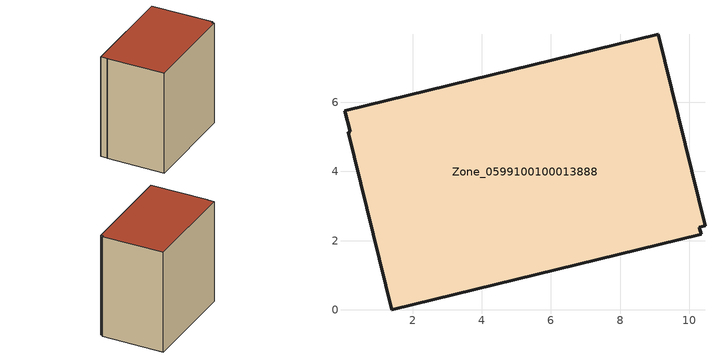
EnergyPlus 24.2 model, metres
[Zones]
Zone_0599100100013888
 floor ground (C_G): 10.45,2.43 10.28,2.38 10.35,2.19 1.41,0 0.15,5.13 0.2,5.15 0.03,5.75 9.1,7.97 z0
 wall outside (C_F): 0.15,5.13 1.41,0 10.35,2.19 10.28,2.38 10.45,2.43 9.1,7.97 0.03,5.75 0.2,5.15 0.15,5.13 z0:9.59
 roof outside (C_R): 10.28,2.38 10.45,2.43 9.1,7.97 0.03,5.75 0.2,5.15 0.15,5.13 1.41,0 10.35,2.19 z9.59
[BUILDING]
Pand.0599100100013888: North Axis=0; Terrain=City; Loads Convergence Tolerance Value=0.04; Temperature Convergence Tolerance Value=0.4; Solar Distribution=FullExterior; Maximum Number of Warmup Days=25; Minimum Number of Warmup Days=1
[Site:Location]
Rotterdam.The.Hague.AP_ZH_NLD Design_Conditions: Latitude=51.96; Longitude=4.45; Time Zone=1; Elevation=-4.5
[SITE:GROUNDTEMPERATURE:BUILDINGSURFACE]
18, 18, 18, 18, 18, 18, 18, 18, 18, 18, 18, 18
[MATERIAL] Thermal Absorptance=0.9; Solar Absorptance=0.7; Visible Absorptance=0.7
Name | Roughness | Thickness | Conductivity | Density | Specific Heat
G.D.2015-2018 | MediumSmooth | 0.15 | 0.0428571 | 540 | 1210
F.D.2015-2018 | Rough | 0.3 | 0.0666667 | 1920 | 840
R.D.2015-2018 | MediumRough | 0.2 | 0.0333333 | 1500 | 1000
[CONSTRUCTION]
C_G: G.D.2015-2018
C_F: F.D.2015-2018
C_R: R.D.2015-2018
[ZONE]
Zone_0599100100013888: Type=1; Multiplier=1; Ceiling Height=Autocalculate; Volume=Autocalculate; Floor Area=autocalculate; Part of Total Floor Area=Yes
[ZONEINFILTRATION:DESIGNFLOWRATE]
Infil_Zone_0599100100013888: Zone or ZoneList or Space or SpaceList=Zone_0599100100013888; Schedule=AlwaysOn; Design Flow Rate Calculation Method=Flow/Area; Flow Rate per Floor Area=0.0021; Constant Term Coefficient=1; Temperature Term Coefficient=0; Velocity Term Coefficient=0; Velocity Squared Term Coefficient=0
[HVACTEMPLATE:ZONE:IDEALLOADSAIRSYSTEM]
Zone_0599100100013888: Maximum Heating Supply Air Temperature=50; Minimum Cooling Supply Air Temperature=13; Maximum Heating Supply Air Humidity Ratio=0.0156; Minimum Cooling Supply Air Humidity Ratio=0.0077; Heating Limit=NoLimit; Cooling Limit=NoLimit; Dehumidification Control Type=ConstantSensibleHeatRatio; Cooling Sensible Heat Ratio=0.7; Dehumidification Setpoint=60; Humidification Control Type=None; Humidification Setpoint=30; Outdoor Air Method=None; Outdoor Air Flow Rate per Person=0.00944; Outdoor Air Flow Rate per Zone Floor Area=0; Outdoor Air Flow Rate per Zone=0; Demand Controlled Ventilation Type=None; Outdoor Air Economizer Type=NoEconomizer; Heat Recovery Type=None; Sensible Heat Recovery Effectiveness=0.7; Latent Heat Recovery Effectiveness=0.65
[ZONECONTROL:THERMOSTAT]
ThermostatControl_Zone_0599100100013888: Zone or ZoneList=Zone_0599100100013888; Control Type Schedule=DualSetpointControlType; Control 1=Thermostat_Zone_0599100100013888; Temperature Difference Between Cutout And Setpoint=0
[THERMOSTATSETPOINT:DUALSETPOINT]
Thermostat_Zone_0599100100013888: Heating Setpoint Temperature Schedule=HeatingSetpoint_Zone_0599100100013888; Cooling Setpoint Temperature Schedule=CoolingSetpoint_Zone_0599100100013888
[SCHEDULE:COMPACT]
HeatingSetpoint_Zone_0599100100013888: Through: 12/31, For: AllDays, Until: 24:00, 21
CoolingSetpoint_Zone_0599100100013888: Through: 12/31, For: AllDays, Until: 24:00, 24
DualSetpointControlType: Through: 12/31, For: AllDays, Until: 24:00, 4
AlwaysOn: Through: 12/31, For: AllDays, Until: 24:00, 1
